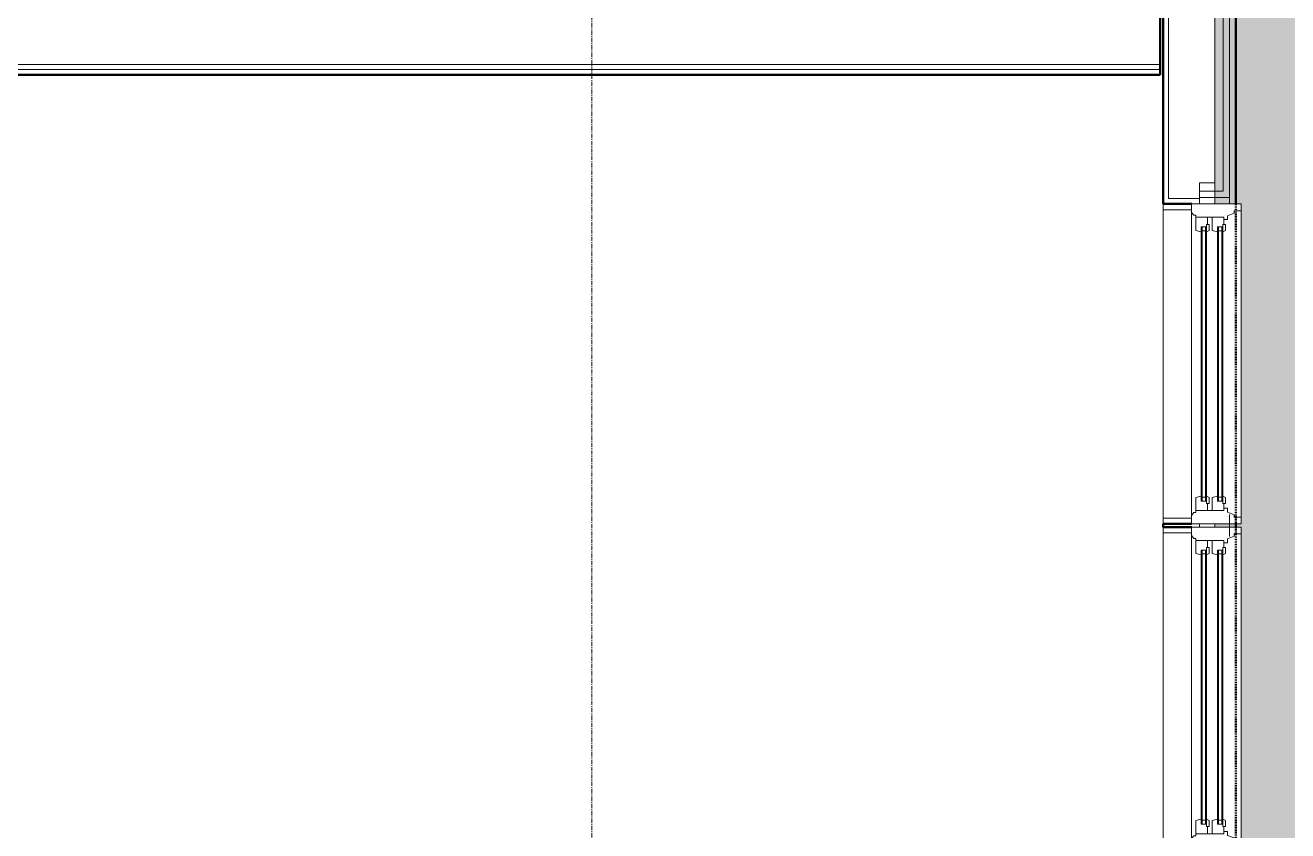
# Model space of a CAD drawing. Header units: inches. Extents: x -4235 to -464, y 9706 to 12425.
# Drawn here: x -2240.6 to -2090.7, y 10321.7 to 10417.4 of the extents above; entities that cross this region are included whole.
import ezdxf

# ---------------------------------------------------------------- set-up
doc = ezdxf.new("R2010")
doc.units = ezdxf.units.IN
doc.header["$MEASUREMENT"] = 0
doc.linetypes.add('Dash 1_16_', pattern=[0.125, 0.0625, -0.0625])
doc.linetypes.add('Grid Line 1_2_', pattern=[0.875, 0.5, -0.125, 0.125, -0.125])
for name, color, linetype, lineweight in [('0-1', 7, 'Continuous', 5), ('A-FLOR-PATT-1', 9, 'Continuous', 9), ('A-GLAZ-1', 151, 'Continuous', 9), ('A-GLAZ-2', 151, 'Continuous', 20), ('A-WALL', 113, 'Continuous', 13), ('A-WALL-2', 50, 'Continuous', 13), ('A-WALL-6', 113, 'Continuous', 9), ('A-WALL-7', 113, 'Continuous', 50), ('C-PROP-LINE-1', 91, 'Dash 1_16_', 50), ('I-WALL-1', 250, 'Continuous', 50), ('I-WALL-3', 254, 'Continuous', 9), ('S-GRID-1', 1, 'Grid Line 1_2_', 9)]:
    doc.layers.add(name, color=color, linetype=linetype, lineweight=lineweight)

# ---------------------------------------------------------------- blocks, each defined once
blk = doc.blocks.new('CTR - 1st Phase - Common Walls_rvt-1-BACKGROUND - 1ST FLOOR')
at = {"layer": 'A-WALL-2'}
for p, q in [((-2105.82, 10412.79), (-2437.18, 10412.79)), ((-2105.82, 10412.16), (-2437.8, 10412.16))]:
    blk.add_line(p, q, dxfattribs=at)
at = {"layer": 'I-WALL-1'}
for p, q in [((-2105.82, 10411.54), (-2105.82, 10420.04)), ((-2341.71, 10411.54), (-2105.82, 10411.54))]:
    blk.add_line(p, q, dxfattribs=at)
at = {"layer": 'I-WALL-3'}
for p in [(-2105.82, 10420.04), (-2289.7, 10411.54)]:
    blk.add_line(p, (-2105.82, 10411.54), dxfattribs=at)
blk = doc.blocks.new('Window-Double_Hung-Andersen-400_Series-Tilt_Wash - DOUBLE HUNG - COTTAGE - 1ST FLOOR-2889437-BACKGROUND - 1ST FLOOR')
at = {"layer": 'A-GLAZ-1'}
for p, q in [((-18.95, 4.31), (18.95, 4.31)), ((-18.95, 0.94), (-18.95, 4.31)), ((-18.32, 0.94), (-18.32, 4.31)), ((18.32, 0.94), (18.32, 4.31)), ((18.95, 4.31), (18.95, 0.94)), ((18.95, 0.94), (-18.95, 0.94)), ((-16.29, -0.31), (-15.7, -0.31)), ((-16.29, -0.69), (-15.7, -0.69)), ((-15.82, -0.69), (-15.82, -0.31)), ((-15.7, -0.19), (15.7, -0.19)), ((-15.7, -0.31), (15.7, -0.31)), ((-15.7, -0.69), (15.7, -0.69)), ((-15.7, -0.81), (15.7, -0.81)), ((16.29, -0.31), (15.7, -0.31)), ((16.29, -0.69), (15.7, -0.69)), ((15.82, -0.69), (15.82, -0.31)), ((-16.29, -2.25), (-15.7, -2.25)), ((-16.29, -2.63), (-15.7, -2.63)), ((-15.82, -2.63), (-15.82, -2.25)), ((-15.7, -2.13), (15.7, -2.13)), ((-15.7, -2.25), (15.7, -2.25)), ((-15.7, -2.63), (15.7, -2.63)), ((-15.7, -2.75), (15.7, -2.75)), ((16.29, -2.25), (15.7, -2.25)), ((16.29, -2.63), (15.7, -2.63)), ((15.82, -2.63), (15.82, -2.25))]:
    blk.add_line(p, q, dxfattribs=at)
at = {"layer": 'A-GLAZ-2'}
for p, q in [((-19.01, 0.94), (19.01, 0.94)), ((-19.01, -4.94), (-19.01, 0.94)), ((-17.67, 0.66), (-18, 0.94)), ((-17.67, 0.66), (-17.67, 0.44)), ((-17.67, 0.44), (-15.86, 0.44)), ((-17.42, -2.87), (-17.42, 0.44)), ((-15.86, 0.44), (-15.7, -0.19)), ((15.86, 0.44), (15.7, -0.19)), ((17.67, 0.44), (15.86, 0.44)), ((17.42, -2.87), (17.42, 0.44)), ((17.67, 0.66), (18, 0.94)), ((17.67, 0.66), (17.67, 0.44)), ((19.01, 0.94), (19.01, -4.94)), ((-17.42, -0.94), (-16.57, -0.94)), ((-16.57, -0.81), (-16.57, -1.16)), ((-15.7, -0.81), (-16.57, -0.81)), ((-15.86, -1.16), (-16.57, -1.16)), ((-16.29, -0.81), (-16.29, -0.19)), ((-15.7, -0.19), (-16.29, -0.19)), ((-15.86, -1.16), (-15.7, -0.81)), ((15.7, -0.19), (16.29, -0.19)), ((15.86, -1.16), (15.7, -0.81)), ((15.7, -0.81), (16.57, -0.81)), ((15.86, -1.16), (16.57, -1.16)), ((16.29, -0.81), (16.29, -0.19)), ((16.57, -0.81), (16.57, -1.16)), ((17.42, -0.94), (16.57, -0.94)), ((-17.42, -1.5), (-15.86, -1.5)), ((-17.42, -2.87), (-16.57, -2.87)), ((-17.14, -3.31), (-17.14, -2.87)), ((-16.57, -2.75), (-16.57, -3.09)), ((-15.7, -2.75), (-16.57, -2.75)), ((-16.29, -2.75), (-16.29, -2.13)), ((-15.7, -2.13), (-16.29, -2.13)), ((-15.86, -1.5), (-15.7, -2.13)), ((-15.86, -3.09), (-15.7, -2.75)), ((15.86, -1.5), (15.7, -2.13)), ((15.7, -2.13), (16.29, -2.13)), ((15.86, -3.09), (15.7, -2.75)), ((15.7, -2.75), (16.57, -2.75)), ((17.42, -1.5), (15.86, -1.5)), ((16.29, -2.75), (16.29, -2.13)), ((16.57, -2.75), (16.57, -3.09)), ((17.42, -2.87), (16.57, -2.87)), ((17.14, -3.31), (17.14, -2.87)), ((-19.01, -3.56), (-20.51, -3.56)), ((-18.2, -4.13), (-17.92, -4.13)), ((-18.2, -4.94), (-18.2, -4.13)), ((-17.92, -4.13), (-17.61, -3.31)), ((-17.61, -3.31), (-17.14, -3.31)), ((-15.86, -3.09), (-16.57, -3.09)), ((15.86, -3.09), (16.57, -3.09)), ((17.61, -3.31), (17.14, -3.31)), ((17.92, -4.13), (17.61, -3.31)), ((18.2, -4.13), (17.92, -4.13)), ((18.2, -4.94), (18.2, -4.13)), ((19.01, -3.56), (20.51, -3.56)), ((19.01, -4.94), (-19.01, -4.94))]:
    blk.add_line(p, q, dxfattribs=at)
blk = doc.blocks.new('Family - ___-2835903-BACKGROUND - 1ST FLOOR')
at = {"layer": 'C-PROP-LINE-1'}
blk.add_line((-2096.82, 10009.09), (-2096.82, 10822.49), dxfattribs=at)

msp = doc.modelspace()

# ---------------------------------------------------------------- hatches: boundary and pattern name
at = {"layer": 'A-FLOR-PATT-1'}
h = msp.add_hatch(dxfattribs=at)
h.set_pattern_fill('FP_5', color=256, style=0, pattern_type=2)
h.set_pattern_definition([(0, (0, 0), (15.36, 3.84), [1.267, -10.253, 1.267, -10.253, -61.44]), (0, (0, 0), (15.36, 3.84), [-23.04, 1.267, -21.773, 1.267, -10.253, -26.88]), (0, (0, 0), (15.36, 3.84), [-57.6, 1.267, -6.413, 1.267, -17.933]), (120, (5.76, 1.92), (-11.0055376, 11.3821502), [1.267, -10.253, 1.267, -10.253, -61.44]), (120, (5.76, 1.92), (-11.0055376, 11.3821502), [-23.04, 1.267, -21.773, 1.267, -10.253, -26.88]), (120, (5.76, 1.92), (-11.0055376, 11.3821502), [-57.6, 1.267, -6.413, 1.267, -17.933]), (240, (7.68, 9.6), (-4.3544624, -15.2221502), [1.267, -10.253, 1.267, -10.253, -61.44]), (240, (7.68, 9.6), (-4.3544624, -15.2221502), [-23.04, 1.267, -21.773, 1.267, -10.253, -26.88]), (240, (7.68, 9.6), (-4.3544624, -15.2221502), [-57.6, 1.267, -6.413, 1.267, -17.933])])
h.paths.add_polyline_path([(-2097.47, 10011.59), (-1940.32, 10011.59), (-1940.32, 10819.99), (-2099.32, 10819.99), (-2099.32, 10780.21), (-2096.2, 10780.21), (-2096.2, 10742.19), (-2099.32, 10742.19), (-2099.32, 10703.41), (-2096.2, 10703.41), (-2096.2, 10665.39), (-2099.32, 10665.39), (-2099.32, 10665.01), (-2096.2, 10665.01), (-2096.2, 10626.99), (-2099.32, 10626.99), (-2099.32, 10570.86), (-2096.82, 10570.86), (-2096.82, 10571.43), (-2095.82, 10571.43), (-2095.82, 10542.43), (-2096.82, 10542.43), (-2096.82, 10542.99), (-2099.32, 10542.99), (-2099.32, 10511.41), (-2096.2, 10511.41), (-2096.2, 10473.39), (-2099.32, 10473.39), (-2099.32, 10396.21), (-2096.2, 10396.21), (-2096.2, 10358.19), (-2099.32, 10358.19), (-2099.32, 10357.81), (-2096.2, 10357.81), (-2096.2, 10319.79), (-2099.32, 10319.79), (-2099.32, 10289.59), (-2096.82, 10289.59), (-2096.82, 10290.15), (-2095.82, 10290.15), (-2095.82, 10261.15), (-2096.82, 10261.15), (-2096.82, 10261.71), (-2099.32, 10261.71), (-2099.32, 10204.21), (-2096.2, 10204.21), (-2096.2, 10166.19), (-2099.32, 10166.19), (-2099.32, 10165.81), (-2096.2, 10165.81), (-2096.2, 10127.79), (-2099.32, 10127.79), (-2099.32, 10127.41), (-2096.2, 10127.41), (-2096.2, 10089.39), (-2099.32, 10089.39), (-2099.32, 10011.59), (-2097.57, 10011.59)], flags=0)

# ---------------------------------------------------------------- linework, layer by layer
at = {"layer": 'A-WALL'}
for p, q in [((-2097.57, 10396.96), (-2097.57, 10472.64)), ((-2101.14, 10396.96), (-2097.57, 10396.96)), ((-2101.14, 10396.21), (-2101.14, 10396.96))]:
    msp.add_line(p, q, dxfattribs=at)
at = {"layer": 'A-WALL-6'}
for p, q in [((-2099.32, 10396.21), (-2099.32, 10473.39)), ((-2104.82, 10472.77), (-2104.82, 10396.84)), ((-2098.32, 10397.71), (-2098.32, 10471.89)), ((-2101.14, 10398.71), (-2101.14, 10396.96)), ((-2101.14, 10398.71), (-2099.32, 10398.71)), ((-2104.82, 10396.84), (-2101.14, 10396.84)), ((-2101.14, 10397.71), (-2098.32, 10397.71)), ((-2105.45, 10396.15), (-2105.45, 10396.21)), ((-2105.45, 10358.19), (-2105.45, 10358.25)), ((-2105.45, 10357.75), (-2105.45, 10357.81)), ((-2101.14, 10357.81), (-2101.14, 10358.19)), ((-2099.32, 10358.19), (-2099.32, 10357.81))]:
    msp.add_line(p, q, dxfattribs=at)
at = {"layer": 'A-WALL-7'}
for p, q in [((-2105.45, 10473.39), (-2105.45, 10396.21)), ((-2096.82, 10396.21), (-2096.82, 10473.39)), ((-2105.45, 10396.21), (-2102.07, 10396.21)), ((-2102.07, 10358.19), (-2105.45, 10358.19)), ((-2105.45, 10358.19), (-2105.45, 10357.81)), ((-2105.45, 10357.81), (-2102.07, 10357.81)), ((-2096.82, 10357.81), (-2096.82, 10358.19))]:
    msp.add_line(p, q, dxfattribs=at)
at = {"layer": 'S-GRID-1'}
msp.add_line((-2173.32, 9836.18), (-2173.32, 12375.68), dxfattribs=at)

# ---------------------------------------------------------------- block references
at = {"layer": '0-1'}
msp.add_blockref('CTR - 1st Phase - Common Walls_rvt-1-BACKGROUND - 1ST FLOOR', (0, 0), dxfattribs=at)
at = {"layer": 'A-GLAZ-1', "rotation": 89.99999999999882}
for p in [(-2101.14, 10377.2), (-2101.14, 10338.8)]:
    msp.add_blockref('Window-Double_Hung-Andersen-400_Series-Tilt_Wash - DOUBLE HUNG - COTTAGE - 1ST FLOOR-2889437-BACKGROUND - 1ST FLOOR', p, dxfattribs=at)
at = {"layer": 'C-PROP-LINE-1'}
msp.add_blockref('Family - ___-2835903-BACKGROUND - 1ST FLOOR', (0, 0), dxfattribs=at)

doc.saveas('drawing.dxf')
